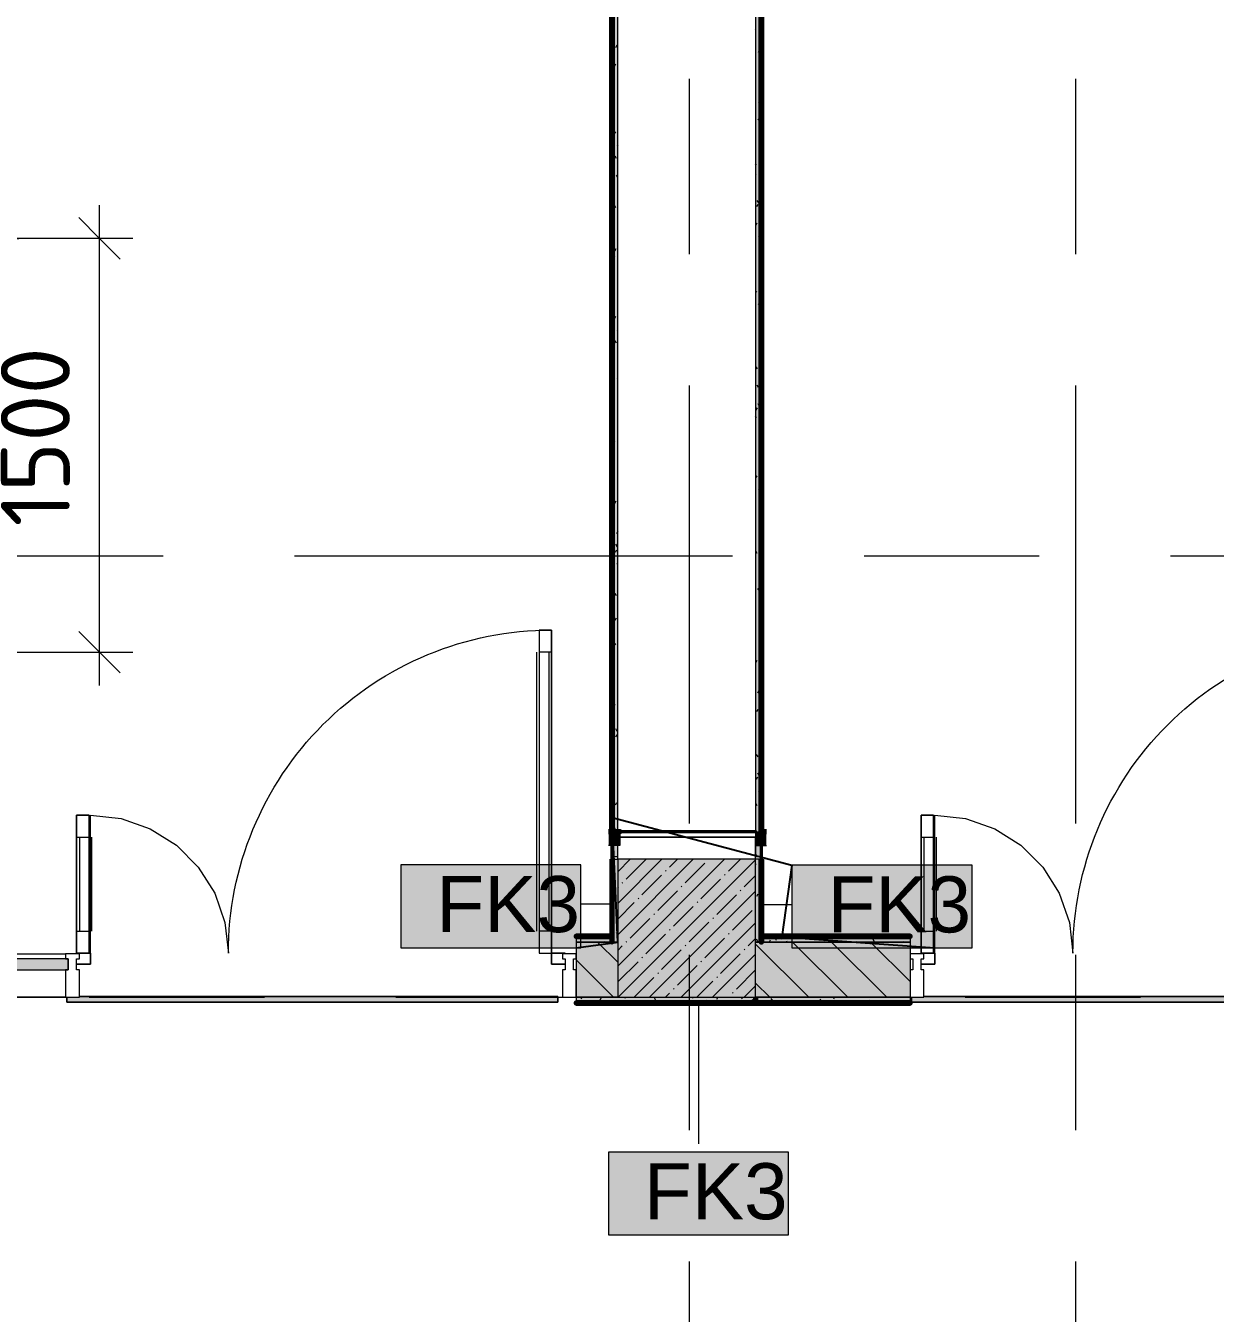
# Model space of a CAD drawing. Header units: millimetres. Extents: x -3817 to 677485, y -22715 to 103890.
# Drawn here: x 103648 to 107959, y 14166 to 18832 of the extents above; entities that cross this region are included whole.
import ezdxf

# ---------------------------------------------------------------- set-up
doc = ezdxf.new("R2010")
doc.units = ezdxf.units.MM
doc.layers.add('PDF _Геометрия', color=7, linetype='Continuous', true_color=0x1d1d1d)
doc.layers.add('PDF _Сплошная заливка', color=7, linetype='Continuous', true_color=0xffffff)
doc.layers.add('PDF _Текст', color=7, linetype='Continuous')
doc.styles.add('PDF GOST-Common', font='arial.ttf')
doc.styles.add('PDF ISOCPEUR', font='isocpeur.ttf')

msp = doc.modelspace()

# ---------------------------------------------------------------- hatches: boundary and pattern name
at = {"layer": 'PDF _Сплошная заливка', "transparency": 33554559}
for points in [[(106293.6, 15821.4), (106313.6, 15821.4), (106313.6, 21081.3), (106293.6, 21081.3), (106293.6, 16746.6)], [(105773.6, 15511.3), (105793.6, 15511.3), (105793.6, 15811.3), (105773.6, 15811.3), (105773.6, 15528.7)], [(105793.6, 15311.3), (106293.6, 15311.3), (106293.6, 15811.3), (105793.6, 15811.3), (105793.6, 15511.3)], [(105643.6, 15511.3), (105773.6, 15511.3), (105773.6, 15531.3), (105643.6, 15531.3), (105643.6, 15528.7)]]:
    msp.add_hatch(color=256, dxfattribs=at).paths.add_polyline_path(points)
h = msp.add_hatch(color=256, dxfattribs=at)
h.paths.add_polyline_path([(110343.6, 15311.3), (110343.6, 15351.3), (110348.6, 15351.3), (110348.6, 15311.3), (110687.4, 15311.3), (110698.9, 15331.3), (110733.6, 15311.3), (110738.6, 15311.3), (110738.6, 15351.3), (110743.6, 15351.3), (110743.6, 15311.3), (110793.6, 15311.3), (110793.6, 15511.3), (110072.6, 15511.3), (110072.6, 15311.3), (110092.6, 15311.3)], flags=0)
h.paths.add_polyline_path([(105643.6, 15311.3), (105793.6, 15311.3), (105793.6, 15511.3), (105643.6, 15511.3)], flags=0)
h.paths.add_polyline_path([(106853.6, 15311.3), (106853.6, 15511.3), (106293.6, 15511.3), (106294.6, 15311.3)], flags=0)
h.paths.add_polyline_path([(101343.6, 15311.3), (101641.6, 15311.3), (101641.6, 15511.3), (101343.6, 15511.3)], flags=0)
h = msp.add_hatch(color=256, dxfattribs=at)
h.paths.add_polyline_path([(106313.6, 15511.3), (106853.6, 15511.3), (106853.6, 15531.3), (106313.6, 15531.3), (106313.6, 15528.7)], flags=0)
h.paths.add_polyline_path([(110072.6, 15511.3), (110073.6, 15511.3), (110072.6, 15528.7)], flags=0)
h = msp.add_hatch(color=256, dxfattribs=at)
h.paths.add_polyline_path([(99943.6, 15291.3), (99943.6, 15311.3), (98943.6, 15311.3), (98943.6, 15291.3), (99410.6, 15291.3)], flags=0)
h.paths.add_polyline_path([(105793.6, 15291.3), (105983.1, 15291.3), (105983.1, 15311.3), (105643.6, 15311.3), (105643.6, 15291.3), (105792.6, 15291.3)], flags=0)
h.paths.add_polyline_path([(100643.6, 15291.3), (101641.6, 15291.3), (101641.6, 15311.3), (100643.6, 15311.3)], flags=0)
at = {"layer": 'PDF _Сплошная заливка', "true_color": 0x494949, "transparency": 33554559}
for points in [[(105577, 15294.2), (105577, 15314.2), (103842.6, 15314.2), (103842.6, 15311.3), (103797, 15311.3), (103797, 15294.2), (104733.2, 15294.2)], [(108638, 15294.2), (108638, 15314.2), (106903.6, 15314.2), (106903.6, 15311.3), (106858, 15311.3), (106858, 15294.2), (107394.4, 15294.2)]]:
    msp.add_hatch(color=251, dxfattribs=at).paths.add_polyline_path(points)

# ---------------------------------------------------------------- linework, layer by layer
msp.add_lwpolyline([(105643.6, 15491), (105793.6, 15511.3), (105773.6, 15962.6), (106425, 15790), (106388.4, 15529.9), (106943.6, 15490)])
at = {"layer": 'PDF _Геометрия', "color": 9, "lineweight": 9, "true_color": 0xc0c0c0}
for points in [[(101060.8, 21031.3), (105773.6, 21031.3), (105773.6, 15821.4), (105793.6, 15821.4), (105793.6, 21031.3), (106293.6, 21031.3), (106293.6, 15821.4), (106313.6, 15821.4), (106313.6, 21031.3), (110773.6, 21031.3), (110773.6, 15891.3), (110793.6, 15891.3), (110793.6, 21031.3), (110793.6, 21081.3), (110773.6, 21081.3), (106313.6, 21081.3), (106293.6, 21081.3), (105793.6, 21081.3), (105773.6, 21081.3), (101060.8, 21081.3)], [(105760.8, 15911.3), (105801.6, 15911.3), (106293.6, 15911.3), (106332.8, 15911.3)], [(105801.6, 15911.3), (105801.6, 15861.4), (105760.8, 15861.4)], [(106293.6, 15911.3), (106293.6, 15861.4), (106332.8, 15861.4)], [(105773.6, 15811.3), (105793.6, 15811.3), (105793.6, 15511.3), (105793.6, 15311.3), (105983.1, 15311.3), (106293.6, 15311.3), (106293.6, 15511.3), (106313.6, 15511.3), (106293.6, 15511.3), (106293.6, 15811.3), (106293.6, 15891.3), (105801.6, 15891.3), (106293.6, 15891.3)], [(105773.6, 15861.4), (105773.6, 15811.3), (105773.6, 15531.3), (105643.6, 15531.3), (105643.6, 15511.3), (105643.6, 15311.3), (105643.6, 15291.3), (105792.6, 15291.3)], [(106313.6, 15811.3), (106293.6, 15811.3), (105793.6, 15811.3), (105793.6, 15861.4)], [(106313.6, 15861.4), (106313.6, 15811.3), (106313.6, 15532.4)], [(106313.6, 15531.3), (106853.6, 15531.3), (106853.6, 15511.3), (106853.6, 15311.3), (106853.6, 15291.3), (105983.1, 15291.3), (105793.6, 15291.3)]]:
    msp.add_lwpolyline(points, dxfattribs=at)
at = {"layer": 'PDF _Геометрия', "color": 231, "lineweight": 70, "true_color": 0xff80c0}
for points in [[(105760.8, 15912.4), (105772.6, 15912.4), (105772.6, 21026.3), (105773.6, 21026.3), (105773.6, 15912.4), (105801.6, 15912.4), (105801.6, 15911.3), (105760.8, 15911.3)], [(106332.8, 15911.3), (106313.6, 15911.3), (106313.6, 15912.4), (106313.6, 21031.3), (106314.6, 21031.3), (106314.6, 15912.4), (106332.8, 15912.4)]]:
    msp.add_lwpolyline(points, dxfattribs=at)
at = {"layer": 'PDF _Геометрия', "color": 253, "lineweight": 9, "true_color": 0x9b9b9b}
for points in [[(106294.4, 18817.8), (106293.6, 18819.2)], [(106312.3, 18811.8), (106307.3, 18803.1)], [(105790.4, 18761.2), (105785.3, 18752.5)], [(105773.6, 18736.3), (105775.4, 18736.3)], [(105780.6, 18732.4), (105775.6, 18741.1)], [(106308.2, 18743.8), (106303.2, 18735.1)], [(105786.3, 18693.2), (105781.3, 18684.5)], [(105773.6, 18644.9), (105775.4, 18644.9)], [(105793.6, 18644.9), (105792.4, 18642.9)], [(106310.7, 18545.7), (106305.7, 18554.4)], [(105773.6, 18522.9), (105775.4, 18522.9)], [(106307.1, 18498.1), (106302.1, 18489.4)], [(105785.2, 18447.5), (105780.2, 18438.8)], [(106313.6, 18448.3), (106313.3, 18447.7)], [(105773.6, 18401), (105775.4, 18401)], [(105793.6, 18401), (105791.3, 18397.1)], [(105789.9, 18350.6), (105784.8, 18359.3)], [(105773.6, 18309.6), (105775.4, 18309.6)], [(105793.6, 18283.2), (105788.9, 18291.2)], [(106296.6, 18326.3), (106293.6, 18331.6)], [(106294.9, 18294), (106293.6, 18291.7)], [(105793.6, 18222.2), (105793, 18223.2)], [(106304.8, 18190.3), (106299.7, 18199)], [(105773.6, 18187.7), (105775.4, 18187.7)], [(105786.9, 18172.8), (105781.9, 18181.6)], [(106302, 18184.3), (106296.9, 18175.6)], [(105775.7, 18131.2), (105773.6, 18134.9)], [(105780, 18133.7), (105775, 18125)], [(106297.9, 18116.3), (106293.6, 18108.8)], [(105773.6, 18065.7), (105775.4, 18065.7)], [(105775.9, 18065.7), (105773.6, 18061.6)], [(105779.8, 18063.2), (105774.8, 18071.9)], [(106309, 18074.6), (106304, 18065.9)], [(105787.1, 18024), (105782.1, 18015.3)], [(105773.6, 17974.3), (105775.4, 17974.3)], [(105783.9, 17995.1), (105778.9, 18003.9)], [(106296.8, 17870.5), (106293.6, 17865)], [(105773.6, 17852.4), (105775.4, 17852.4)], [(106307.9, 17828.9), (106302.9, 17820.2)], [(105774.8, 17819.9), (105773.6, 17817.8)], [(105786, 17778.3), (105781, 17769.6)], [(106313.6, 17809.2), (106309, 17817.2)], [(105773.6, 17730.5), (105775.4, 17730.5)], [(105793.6, 17730.5), (105792.1, 17728)], [(106313.6, 17748.3), (106313.1, 17749.2)], [(105789.1, 17681.4), (105784, 17690.1)], [(105773.6, 17639), (105775.4, 17639)], [(106311, 17630.8), (106306, 17639.5)], [(106299.9, 17589.1), (106294.8, 17597.8)], [(105793.6, 17551.7), (105792.2, 17554)], [(105773.6, 17517.1), (105775.4, 17517.1)], [(106303.9, 17521.1), (106298.9, 17529.8)], [(105774.9, 17462), (105773.6, 17464.4)], [(106308, 17453.1), (106303, 17461.8)], [(106298.7, 17447.1), (106293.6, 17438.4)], [(106296.9, 17411.4), (106293.6, 17417.2)], [(105776.7, 17396.5), (105773.6, 17391)], [(105773.6, 17395.2), (105775.4, 17395.2)], [(105783.1, 17326), (105778.1, 17334.7)], [(105773.6, 17303.7), (105775.4, 17303.7)], [(106293.9, 17233.7), (106293.6, 17234.3)], [(105773.6, 17181.8), (105775.4, 17181.8)], [(106297.6, 17201.4), (106293.6, 17194.4)], [(105775.6, 17150.8), (105773.6, 17147.2)], [(106308.7, 17159.7), (106303.7, 17151)], [(106313.2, 17139.3), (106308.2, 17148)], [(105786.8, 17109.1), (105781.8, 17100.4)], [(105773.6, 17059.9), (105775.4, 17059.9)], [(106313.6, 17046.2), (106310.8, 17041.4)], [(105793.6, 16999), (105788.8, 16990.8)], [(105773.6, 16968.5), (105775.4, 16968.5)], [(105792.4, 16944.2), (105787.3, 16952.9)], [(106311.7, 16982), (106306.7, 16973.3)], [(105789.8, 16931.4), (105784.8, 16922.7)], [(106299.1, 16920), (106294, 16928.7)], [(105773.6, 16846.5), (105775.4, 16846.5)], [(105793.6, 16881.1), (105791.4, 16884.9)], [(105789.4, 16766.5), (105784.3, 16775.2)], [(106307.2, 16783.9), (106302.2, 16792.6)], [(105778.2, 16724.8), (105773.6, 16732.9)], [(105773.6, 16724.6), (105775.4, 16724.6)], [(106310.6, 16736.3), (106305.6, 16727.6)], [(105782.3, 16656.8), (105777.3, 16665.5)], [(105788.7, 16685.7), (105783.7, 16677)], [(105773.6, 16633.2), (105775.4, 16633.2)], [(105786.4, 16588.8), (105781.3, 16597.5)], [(105775.2, 16547.1), (105773.6, 16550)], [(106298.4, 16532.2), (106293.6, 16523.9)], [(105773.6, 16511.3), (105775.4, 16511.3)], [(105776.4, 16481.6), (105773.6, 16476.6)], [(105773.6, 16389.4), (105775.4, 16389.4)], [(106305.5, 16422.5), (106300.4, 16413.8)], [(106313.6, 16407.2), (106311.5, 16410.8)], [(105783.5, 16371.9), (105778.5, 16363.2)], [(106301.4, 16354.5), (106296.3, 16345.8)], [(105773.6, 16297.9), (105775.4, 16297.9)], [(105779.4, 16303.9), (105774.4, 16295.2)], [(105791.6, 16275), (105786.5, 16283.7)], [(106312.5, 16312.9), (106307.5, 16304.1)], [(105790.6, 16262.3), (105785.6, 16253.5)], [(106302.3, 16182.8), (106297.3, 16191.5)], [(106313.5, 16224.4), (106308.5, 16233.1)], [(105773.6, 16176), (105775.4, 16176)], [(106300.3, 16108.8), (106295.3, 16100.1)], [(106306.4, 16114.7), (106301.4, 16123.4)], [(105777.4, 16055.7), (105773.6, 16062.3)], [(105778.3, 16058.2), (105773.6, 16049.9)], [(105773.6, 16054.1), (105775.4, 16054.1)], [(106310.5, 16046.7), (106305.5, 16055.4)], [(106311.4, 16067.1), (106306.4, 16058.4)], [(105789.5, 16016.5), (105784.5, 16007.8)], [(106299.4, 16005.1), (106294.3, 16013.8)], [(105773.6, 15962.6), (105775.4, 15962.6)], [(105785.6, 15919.6), (105780.5, 15928.3)], [(105773.6, 15840.7), (105775.4, 15840.7)], [(106296.4, 15827.4), (106293.6, 15832.2)], [(106295.1, 15795), (106293.6, 15792.4)], [(106313.6, 15736.6), (106310.7, 15741.6)], [(105773.6, 15718.8), (105775.4, 15718.8)], [(106302.2, 15685.3), (106297.1, 15676.6)], [(105780.2, 15634.7), (105775.2, 15626)], [(105773.6, 15627.3), (105775.4, 15627.3)], [(105793.6, 15540), (105789.8, 15546.5)], [(105650.2, 15531.3), (105646.2, 15524.5)], [(105745.7, 15513.9), (105744.2, 15511.3)], [(106301.5, 15513.6), (106296.5, 15522.3)], [(106346.8, 15518.8), (106342.5, 15511.3)], [(106369.6, 15517.7), (106364.5, 15526.4)], [(106388.4, 15529.9), (106383.4, 15521.2)], [(106408.4, 15511.3), (106406.2, 15515.2)], [(106494.8, 15531.3), (106493.1, 15528.3)], [(106547.3, 15514.7), (106542.3, 15523.4)], [(106592.5, 15517.7), (106588.9, 15511.3)], [(106660.6, 15513.6), (106659.3, 15511.3)], [(106725, 15511.7), (106720, 15520.4)], [(106741.2, 15531.3), (106738.8, 15527.2)], [(106811.6, 15531.3), (106806.8, 15523.1)], [(106830.8, 15511.3), (106829.6, 15513.3)], [(105663.9, 15311.3), (105660.3, 15305.2)], [(105733.4, 15309.8), (105728.4, 15301.1)], [(105822.3, 15307.3), (105820, 15311.3)], [(105932, 15300.2), (105927, 15308.9)], [(106068.1, 15308.4), (106066.4, 15311.3)], [(106156.7, 15311.3), (106151.8, 15303)], [(106245.8, 15305.4), (106242.3, 15311.3)], [(106262.2, 15311.3), (106261.5, 15310.1)], [(106355.4, 15298.3), (106350.4, 15307)], [(106508.6, 15311.3), (106507.2, 15309)], [(106533.1, 15295.3), (106528.1, 15304.1)], [(106579, 15311.3), (106575.3, 15304.9)], [(105765.3, 15292.1), (105775.4, 15292.1)], [(105856.8, 15292.1), (105866.8, 15292.1)], [(105917.7, 15292.1), (105927.8, 15292.1)], [(105972.3, 15291.3), (105968.6, 15297.8)], [(106070.1, 15292.1), (106080.2, 15292.1)], [(106115.2, 15300.5), (106110.2, 15291.8)], [(106161.6, 15292.1), (106171.6, 15292.1)], [(106253, 15292.1), (106263.1, 15292.1)], [(106287.4, 15294.2), (106282.4, 15303)], [(106360.9, 15299.4), (106356.3, 15291.3)], [(106394.7, 15291.3), (106392, 15295.9)], [(106429, 15295.4), (106426.7, 15291.3)], [(106435.9, 15292.1), (106446, 15292.1)], [(106527.3, 15292.1), (106537.4, 15292.1)], [(106588.3, 15292.1), (106598.4, 15292.1)], [(106674.7, 15294.3), (106673, 15291.3)], [(106710.8, 15292.4), (106705.8, 15301.1)], [(106740.7, 15292.1), (106750.8, 15292.1)], [(106817, 15291.3), (106815.5, 15294)], [(106832.1, 15292.1), (106842.2, 15292.1)]]:
    msp.add_lwpolyline(points, dxfattribs=at)
at = {"layer": 'PDF _Геометрия', "color": 253, "lineweight": 9, "true_color": 0xaaaaaa}
for points in [[(106053.6, 18004.9), (106053.6, 18639.9)], [(107453.6, 18004.9), (107453.6, 18639.9)], [(106053.6, 15941.1), (106053.6, 17528.6)], [(107453.6, 15941.1), (107453.6, 17528.6)], [(103511.4, 16911.4), (104146.4, 16911.4)], [(104622.7, 16911.4), (106210.2, 16911.4)], [(106686.4, 16911.4), (107321.4, 16911.4)], [(107797.7, 16911.4), (109385.2, 16911.4)], [(105499.6, 16562.3), (105499.6, 15551.3)], [(105553.6, 16562.3), (105508.6, 16562.3)], [(105543.6, 16562.3), (105543.6, 15551.3)], [(103832.6, 15891.3), (103877.6, 15891.3)], [(103842.6, 15891.3), (103842.6, 15551.3)], [(103886.6, 15891.3), (103886.6, 15551.3)], [(106893.6, 15891.3), (106938.6, 15891.3)], [(106903.6, 15891.3), (106903.6, 15551.3)], [(106947.6, 15891.3), (106947.6, 15551.3)], [(103832.6, 15551.3), (103877.6, 15551.3)], [(105553.6, 15551.3), (105508.6, 15551.3)], [(106893.6, 15551.3), (106938.6, 15551.3)], [(103832.6, 15431.3), (103882.6, 15431.3), (103882.6, 15471.3)], [(105603.6, 15468.3), (105603.6, 15471.3), (105553.6, 15471.3)], [(106053.6, 14829.9), (106053.6, 15464.9)], [(106893.6, 15431.3), (106943.6, 15431.3), (106943.6, 15471.3)], [(107453.6, 14829.9), (107453.6, 15464.9)], [(103878.4, 15311.3), (104513.4, 15311.3)], [(104989.7, 15311.3), (106577.2, 15311.3)], [(107053.4, 15311.3), (107688.4, 15311.3)], [(106053.6, 12766.1), (106053.6, 14353.6)], [(107453.6, 12766.1), (107453.6, 14353.6)]]:
    msp.add_lwpolyline(points, dxfattribs=at)
at = {"layer": 'PDF _Геометрия', "color": 7, "lineweight": 9}
for points in [[(103915.8, 16441.7), (103915.8, 18181.7)], [(104035.8, 18061.7), (103915.8, 18061.7), (101962.6, 18061.7), (103503.6, 18061.7), (103623.6, 18061.7)], [(101962.6, 16561.7), (103915.8, 16561.7), (104035.8, 16561.7)], [(105773.1, 15649.1), (105660.6, 15649.1)], [(106314.1, 15648.1), (106425, 15648.1)], [(105793.6, 15511.3), (105773.6, 15511.3), (105643.6, 15511.3), (105773.6, 15511.3)], [(102842.6, 15468.3), (103792.6, 15468.3)], [(102842.6, 15311.3), (103792.6, 15311.3)], [(103797, 15294.2), (103797, 15311.3), (103797, 15294.2)], [(105577, 15294.2), (105577, 15314.2), (105577, 15294.2)], [(106294.6, 15311.3), (106853.6, 15311.3), (106293.6, 15311.3)], [(106858, 15294.2), (106858, 15311.3), (106858, 15294.2)], [(106086.3, 15290.6), (106086.3, 14780.6)]]:
    msp.add_lwpolyline(points, dxfattribs=at)
at = {"layer": 'PDF _Геометрия', "color": 7, "lineweight": 20}
for points in [[(103840.8, 18136.7), (103915.8, 18061.7), (103990.8, 17986.7)], [(103840.8, 16636.7), (103915.8, 16561.7), (103990.8, 16486.7)]]:
    msp.add_lwpolyline(points, dxfattribs=at)
at = {"layer": 'PDF _Геометрия', "color": 253, "lineweight": 9, "true_color": 0xaaaaaa}
for points in [[(103832.6, 15468.3), (103832.6, 15471.3), (103882.6, 15471.3), (103882.6, 15971.3), (103993.8, 15958.8), (104099.5, 15921.8), (104194.3, 15862.3), (104273.5, 15783.1), (104333.1, 15688.3), (104370, 15582.6), (104382.6, 15471.3, -0.414214), (105553.6, 16642.3), (105553.6, 15471.3), (105553.6, 15431.3), (105603.6, 15431.3)], [(106893.6, 15468.3), (106893.6, 15471.3), (106943.6, 15471.3), (106943.6, 15971.3), (107054.8, 15958.8), (107160.5, 15921.8), (107255.3, 15862.3), (107334.5, 15783.1), (107394.1, 15688.3), (107431, 15582.6), (107443.6, 15471.3, -0.414215), (108612.6, 16640.3), (108612.6, 15471.3), (108612.6, 15431.3), (108662.6, 15431.3)]]:
    msp.add_lwpolyline(points, format="xyb", dxfattribs=at)
for points in [[(105508.6, 15471.3), (105553.6, 15471.3), (105553.6, 16642.3), (105508.6, 16642.3), (105508.6, 15471.3), (105553.6, 15471.3), (105553.6, 16642.3), (105508.6, 16642.3)], [(103877.6, 15471.3), (103832.6, 15471.3), (103832.6, 15971.3), (103877.6, 15971.3), (103877.6, 15471.3), (103877.6, 15971.3), (103832.6, 15971.3), (103832.6, 15471.3)], [(106938.6, 15471.3), (106893.6, 15471.3), (106893.6, 15971.3), (106938.6, 15971.3), (106938.6, 15471.3), (106938.6, 15971.3), (106893.6, 15971.3), (106893.6, 15471.3)], [(103882.6, 15471.3), (103882.6, 15431.3), (103832.6, 15431.3), (103882.6, 15431.3), (103882.6, 15471.3), (103832.6, 15471.3), (103832.6, 15468.3), (103832.6, 15471.3)], [(105553.6, 15471.3), (105553.6, 15431.3), (105603.6, 15431.3), (105553.6, 15431.3), (105553.6, 15471.3), (105603.6, 15471.3), (105603.6, 15468.3), (105603.6, 15471.3)], [(106943.6, 15471.3), (106943.6, 15431.3), (106893.6, 15431.3), (106943.6, 15431.3), (106943.6, 15471.3), (106893.6, 15471.3), (106893.6, 15468.3), (106893.6, 15471.3)]]:
    msp.add_lwpolyline(points, close=True, dxfattribs=at)
at = {"layer": 'PDF _Геометрия', "color": 52, "lineweight": 40, "true_color": 0xe1dc04}
for points in [[(105793.6, 15912.4), (106293.9, 15912.4), (105793.6, 15912.4)], [(106293.9, 15911.3), (105801.6, 15911.3)], [(105773.6, 15811.3), (105772.6, 15811.3), (105772.6, 15861.4)], [(106314.6, 15861.4), (106314.6, 15811.3), (106313.6, 15811.3), (106313.6, 15861.4)]]:
    msp.add_lwpolyline(points, dxfattribs=at)
at = {"layer": 'PDF _Геометрия', "color": 7, "lineweight": 9}
for points in [[(105660.6, 15791), (105007.5, 15791), (105007.5, 15491), (105660.6, 15491)], [(106293.6, 15811.3), (105793.6, 15811.3), (105793.6, 15511.3), (105793.6, 15311.3), (106293.6, 15311.3), (106293.6, 15511.3)], [(107078.1, 15790), (106425, 15790), (106425, 15490), (107078.1, 15490)], [(106853.6, 15511.3), (106313.6, 15511.3)], [(103792.6, 15451.3), (102842.6, 15451.3), (102842.6, 15468.3), (103792.6, 15468.3)], [(103792.6, 15311.3), (102842.6, 15311.3), (102842.6, 15411.3), (103792.6, 15411.3)], [(103842.3, 15314.2), (105577, 15314.2)], [(105643.6, 15311.3), (105793.6, 15311.3)], [(106903.3, 15314.2), (108638, 15314.2)], [(103797, 15294.2), (105577, 15294.2)], [(106858, 15294.2), (108638, 15294.2)], [(106412.9, 14750.5), (105759.8, 14750.5), (105759.8, 14450.5), (106412.9, 14450.5)]]:
    msp.add_lwpolyline(points, close=True, dxfattribs=at)
at = {"layer": 'PDF _Геометрия', "color": 52, "lineweight": 70, "true_color": 0xe1dc04}
for points in [[(105772.6, 15811.3), (105772.6, 15532.4), (105643.6, 15532.4), (105643.6, 15531.3), (105772.6, 15531.3), (105772.6, 15511.9), (105773.6, 15511.9), (105773.6, 15811.3)], [(106314.6, 15811.3), (106314.6, 15511.3), (106313.6, 15511.3), (106313.6, 15811.3)], [(106313.6, 15531.3), (106853.6, 15531.3), (106853.6, 15532.4), (106313.6, 15532.4)], [(105792.6, 15291.3), (105792.6, 15291.1), (105643.6, 15291.1), (105643.6, 15290.1), (106853.6, 15290.2), (106853.6, 15291.2), (106294.6, 15291.1), (106294.6, 15311.3)], [(106293.6, 15311.3), (106293.6, 15291.1), (105793.6, 15291.1), (105793.6, 15291.3)]]:
    msp.add_lwpolyline(points, dxfattribs=at)
at = {"layer": 'PDF _Геометрия', "lineweight": 9}
for points in [[(105793.6, 15765.8), (105839.2, 15811.3)], [(105793.6, 15651.7), (105953.2, 15811.3)], [(105793.6, 15537.7), (106067.3, 15811.3)], [(105793.6, 15423.6), (106181.3, 15811.3)], [(105795.4, 15311.3), (106293.6, 15809.6)], [(105824.7, 15739.8), (105896, 15811.1)], [(105967.2, 15768.3), (105969.6, 15770.7)], [(105981.5, 15782.6), (106010.2, 15811.3)], [(106038.5, 15725.6), (106109.8, 15796.8)], [(106124.1, 15811.1), (106124.3, 15811.3)], [(106195.3, 15768.3), (106238.3, 15811.3)], [(105810.4, 15725.6), (105812.8, 15727.9)], [(105881.7, 15682.8), (105953, 15754.1)], [(106095.5, 15668.5), (106166.8, 15739.8)], [(106181.1, 15754.1), (106183.4, 15756.4)], [(106252.4, 15711.3), (106293.6, 15752.5)], [(105793.6, 15708.7), (105796.2, 15711.3)], [(105909.4, 15311.3), (106293.6, 15695.5)], [(105938.7, 15625.8), (106010, 15697.1)], [(106024.3, 15711.3), (106026.6, 15713.7)], [(106152.6, 15611.5), (106223.8, 15682.8)], [(106238.1, 15697.1), (106240.5, 15699.4)], [(105793.6, 15594.7), (105853.2, 15654.3)], [(105867.4, 15668.5), (105869.8, 15670.9)], [(105995.7, 15568.7), (106067, 15640)], [(106081.3, 15654.3), (106083.7, 15656.7)], [(105838.9, 15526), (105910.2, 15597.3)], [(105924.5, 15611.5), (105926.8, 15613.9)], [(106138.3, 15597.3), (106140.7, 15599.6)], [(106209.6, 15554.5), (106280.9, 15625.8)], [(105896, 15469), (105967.2, 15540.2)], [(105981.5, 15554.5), (105983.9, 15556.9)], [(106023.5, 15311.3), (106293.6, 15581.5)], [(106052.8, 15511.7), (106124.1, 15583)], [(106195.3, 15540.2), (106197.7, 15542.6)], [(105793.6, 15438.1), (105720.4, 15511.3)], [(105793.6, 15480.6), (105810.4, 15497.5)], [(105824.7, 15511.7), (105827, 15514.1)], [(106038.5, 15497.5), (106040.9, 15499.8)], [(106109.8, 15454.7), (106181.1, 15526)], [(106266.6, 15497.5), (106293.6, 15524.4)], [(106486, 15311.3), (106293.6, 15503.8)], [(106627.5, 15311.3), (106427.5, 15511.3)], [(106768.9, 15311.3), (106568.9, 15511.3)], [(106853.6, 15368.1), (106710.3, 15511.3)], [(106853.6, 15509.5), (106851.7, 15511.3)], [(105778.9, 15311.3), (105643.6, 15446.7)], [(105881.7, 15454.7), (105884.1, 15457.1)], [(105953, 15411.9), (106024.3, 15483.2)], [(106137.5, 15311.3), (106293.6, 15467.4)], [(106166.8, 15397.7), (106238.1, 15469)], [(106252.4, 15483.2), (106254.7, 15485.6)], [(105796.2, 15369.2), (105867.4, 15440.4)], [(105938.7, 15397.7), (105941.1, 15400)], [(106010, 15354.9), (106081.3, 15426.2)], [(106095.5, 15440.4), (106097.9, 15442.8)], [(106223.8, 15340.6), (106293.6, 15410.4)], [(105853.2, 15312.1), (105924.5, 15383.4)], [(106080.5, 15311.3), (106138.3, 15369.2)], [(106152.6, 15383.4), (106154.9, 15385.8)], [(106251.6, 15311.3), (106293.6, 15353.4)], [(106344.6, 15311.3), (106293.6, 15362.4)], [(105966.4, 15311.3), (105981.5, 15326.4)], [(105995.7, 15340.6), (105998.1, 15343)], [(106194.5, 15311.3), (106195.3, 15312.1)], [(106209.6, 15326.4), (106212, 15328.8)]]:
    msp.add_lwpolyline(points, dxfattribs=at)
at = {"layer": 'PDF _Геометрия', "color": 52, "lineweight": 9, "true_color": 0xe1dc04}
for points in [[(106313.6, 15532.4), (106313.6, 15531.3)], [(106294.6, 15311.3), (106293.6, 15311.3)], [(105793.6, 15291.3), (105792.6, 15291.3)]]:
    msp.add_lwpolyline(points, dxfattribs=at)
at = {"layer": 'PDF _Геометрия', "color": 7, "lineweight": 20}
for points in [[(103802.6, 15451.3), (102832.6, 15451.3), (102832.6, 15411.3), (103802.6, 15411.3)], [(103792.6, 15451.3), (103802.6, 15451.3), (103802.6, 15411.3), (103792.6, 15411.3), (103792.6, 15311.3), (103842.6, 15311.3), (103842.6, 15411.3), (103832.6, 15411.3), (103832.6, 15451.3), (103842.6, 15451.3), (103842.6, 15468.3), (103792.6, 15468.3)], [(105603.6, 15451.3), (105603.6, 15411.3), (105593.6, 15411.3), (105593.6, 15311.3), (105643.6, 15311.3), (105643.6, 15411.3), (105633.6, 15411.3), (105633.6, 15451.3), (105643.6, 15451.3), (105643.6, 15468.3), (105593.6, 15468.3), (105593.6, 15451.3)], [(106853.6, 15451.3), (106863.6, 15451.3), (106863.6, 15411.3), (106853.6, 15411.3), (106853.6, 15311.3), (106903.6, 15311.3), (106903.6, 15411.3), (106893.6, 15411.3), (106893.6, 15451.3), (106903.6, 15451.3), (106903.6, 15468.3), (106853.6, 15468.3)]]:
    msp.add_lwpolyline(points, close=True, dxfattribs=at)
at = {"layer": 'PDF _Геометрия', "color": 253, "lineweight": 13, "true_color": 0xaaaaaa}
for points in [[(103832.6, 15468.3), (103832.6, 15471.3), (103882.6, 15471.3), (103882.6, 15431.3), (103832.6, 15431.3), (103832.6, 15451.3)], [(105603.6, 15451.3), (105603.6, 15431.3), (105553.6, 15431.3), (105553.6, 15471.3), (105603.6, 15471.3), (105603.6, 15468.3)], [(106893.6, 15468.3), (106893.6, 15471.3), (106943.6, 15471.3), (106943.6, 15431.3), (106893.6, 15431.3), (106893.6, 15451.3)]]:
    msp.add_lwpolyline(points, dxfattribs=at)
at = {"layer": 'PDF _Сплошная заливка', "lineweight": 35, "transparency": 33554559}
for points in [[(105793.6, 15821.4), (105793.6, 21081.3), (105773.6, 15821.4), (105773.6, 21081.3)], [(106313.6, 15511.3), (106313.6, 15811.3), (106293.6, 15511.3), (106293.6, 15811.3)], [(102832.6, 15411.3), (103802.6, 15411.3), (102832.6, 15451.3), (103802.6, 15451.3)], [(105983.1, 15291.3), (106853.6, 15291.3), (105983.1, 15311.3), (106853.6, 15311.3)]]:
    msp.add_solid(points, dxfattribs=at)
at = {"layer": 'PDF _Сплошная заливка', "color": 254, "lineweight": 35, "true_color": 0xe7e7e7, "transparency": 33554559}
for points in [[(105760.8, 15861.4), (105801.6, 15861.4), (105760.8, 15911.3), (105801.6, 15911.3)], [(106332.8, 15861.4), (106332.8, 15911.3), (106293.6, 15861.4), (106293.6, 15911.3)]]:
    msp.add_solid(points, dxfattribs=at)
at = {"layer": 'PDF _Сплошная заливка', "color": 52, "lineweight": 35, "true_color": 0xe1dc04, "transparency": 33554559}
for points in [[(106293.6, 15911.3), (106293.6, 15912.4), (106063.8, 15911.3)], [(106853.6, 15531.3), (106853.6, 15532.4), (106313.6, 15531.3)], [(106313.6, 15511.3), (106314.6, 15511.3), (106313.6, 15528.7)], [(106293.6, 15291.1), (106294.6, 15291.1), (106293.6, 15311.3)], [(106853.6, 15290.2), (106853.6, 15291.2), (106294.6, 15291.1)]]:
    msp.add_solid(points, dxfattribs=at)
at = {"layer": 'PDF _Сплошная заливка', "lineweight": 9, "transparency": 33554559}
for points in [[(105660.6, 15791), (105007.5, 15791), (105660.6, 15491), (105007.5, 15491)], [(107078.1, 15790), (106425, 15790), (107078.1, 15490), (106425, 15490)], [(106412.9, 14750.5), (105759.8, 14750.5), (106412.9, 14450.5), (105759.8, 14450.5)]]:
    msp.add_solid(points, dxfattribs=at)

# ---------------------------------------------------------------- texts
at = {"layer": 'PDF _Текст', "insert": (103683, 17017.2), "char_height": 250.11, "attachment_point": 4, "rotation": 90, "style": 'PDF ISOCPEUR'}
msp.add_mtext('1500', dxfattribs=at)
at = {"layer": 'PDF _Текст', "char_height": 203.2, "attachment_point": 4, "style": 'PDF GOST-Common'}
for insert in [(105136.6, 15647.6), (106554.1, 15646.6), (105888.9, 14607.1)]:
    msp.add_mtext('FK3', dxfattribs=dict(at, insert=insert))

doc.saveas('drawing.dxf')
